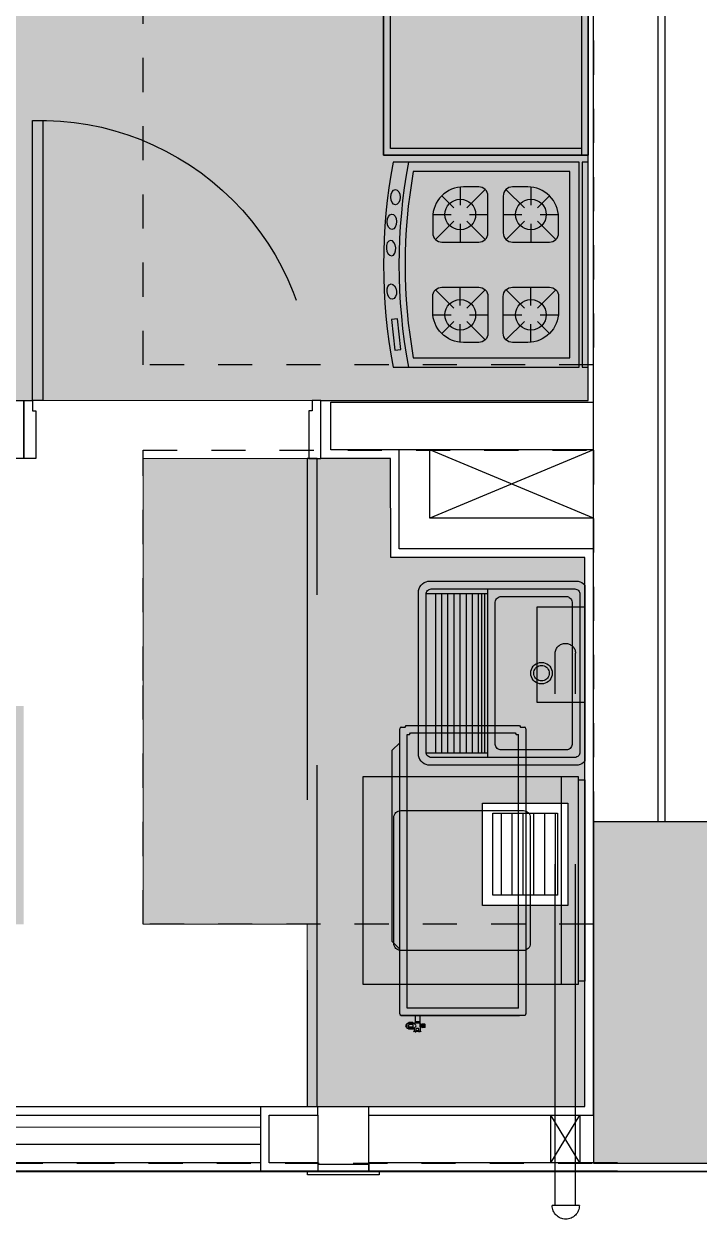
# Model space of a CAD drawing. Header units: metres. Extents: x -154 to 570, y -18 to 184.
# Drawn here: x 23.631 to 25.61, y -3.164 to 0.339 of the extents above; entities that cross this region are included whole.
import ezdxf
from ezdxf.xclip import XClip

# ---------------------------------------------------------------- set-up
doc = ezdxf.new("R2010")
doc.units = ezdxf.units.M
doc.header["$XCLIPFRAME"] = 0
for name, pattern in [('PUC TORRE B$0$DASHEDX2', [1.5, 1, -0.5]), ('PUC$0$DASHEDX2', [1.5, 1, -0.5]), ('PUC$0$HIDDEN', [0.375, 0.25, -0.125])]:
    doc.linetypes.add(name, pattern=pattern)
for name, color, linetype in [('ARQ-AUX', 7, 'Continuous'), ('ARQ-DIM - EMBASAM', 2, 'Continuous'), ('PUC TORRE B$0$1', 232, 'PUC TORRE B$0$DASHEDX2'), ('PUC TORRE B$0$4', 2, 'Continuous'), ('PUC$0$ARQ-ALV ACAB', 4, 'Continuous'), ('PUC$0$ARQ-ALV OSSO', 5, 'Continuous'), ('PUC$0$ARQ-AUX', 7, 'Continuous'), ('PUC$0$ARQ-AUX2', 2, 'Continuous'), ('PUC$0$ARQ-CAX', 1, 'Continuous'), ('PUC$0$ARQ-CAX @ 1', 1, 'Continuous'), ('PUC$0$ARQ-ENCH', 1, 'Continuous'), ('PUC$0$ARQ-HID', 7, 'Continuous'), ('PUC$0$ARQ-MOB', 7, 'Continuous'), ('PUC$0$ARQ-PRJ', 7, 'PUC$0$DASHEDX2'), ('PUC$0$ARQ-SIM', 1, 'Continuous'), ('PUC$0$MAUROAMARELO', 162, 'Continuous'), ('PUC$0$MAUROVERDE', 3, 'Continuous'), ('terreno + circ vert$0$ARQ-EST', 2, 'Continuous')]:
    doc.layers.add(name, color=color, linetype=linetype)
doc.layers.add('PUC$0$ARQ-FORRO', color=9, linetype='Continuous', lineweight=5)

# ---------------------------------------------------------------- blocks, each defined once
blk = doc.blocks.new('PUC$0$00002ITA-AIT-PR-008-BSE-PLA-TIP-R00$0$Cuba 1')
blk.add_line((0.205, 0.305), (0.205, 0.04))
for points in [[(0.165, 0, 0.414214), (0.205, 0.04), (0.205, 0.305, 0.414214), (0.165, 0.345), (-0.165, 0.345, 0.414214), (-0.205, 0.305), (-0.205, 0.04, 0.414214), (-0.165, 0)], [(-0.165, 0.02), (0.165, 0.02, 0.414214), (0.185, 0.04), (0.185, 0.305, 0.414214), (0.165, 0.325), (-0.165, 0.325, 0.414214), (-0.185, 0.305), (-0.185, 0.04, 0.414214)]]:
    blk.add_lwpolyline(points, format="xyb", close=True)
for radius in [0.0337, 0.0237]:
    blk.add_circle((0, 0.1725), radius)
blk = doc.blocks.new('*U1685')
at = {"linetype": 'Continuous'}
blk.add_lwpolyline([(0, 0), (0, 0.6), (-1.2, 0.6), (-1.2, 0)], dxfattribs=at)
at = {"lineweight": -2}
for points in [[(-1.2, 0), (-1.2, 0.6), (0, 0.6), (0, 0)], [(-1.18, 0.02), (-1.18, 0.58), (-0.02, 0.58), (-0.02, 0.02)], [(0, 0.02), (-1.2, 0.02)], [(0, 0), (-1.2, 0)]]:
    blk.add_lwpolyline(points, dxfattribs=at)
at = {"lineweight": -2, "extrusion": (0, 0, -1), "zscale": -1, "rotation": 180}
blk.add_blockref('PUC$0$00002ITA-AIT-PR-008-BSE-PLA-TIP-R00$0$Cuba 1', (0.4, 0.4475), dxfattribs=at)
blk = doc.blocks.new('PUC$0$ARQ-HID-TANQUE')
for p, q in [((-0.2621, -0.0041), (-0.258, 0)), ((-0.258, 0), (0.258, 0)), ((0.258, 0), (0.2621, -0.0041)), ((-0.27, -0.0258), (-0.2695, -0.0199)), ((-0.27, -0.0258), (-0.27, -0.0258)), ((-0.27, -0.4542), (-0.27, -0.0258)), ((-0.2695, -0.0199), (-0.268, -0.0143)), ((-0.268, -0.0143), (-0.2655, -0.009)), ((-0.2655, -0.009), (-0.2621, -0.0041)), ((-0.2475, -0.0328), (-0.2473, -0.0297)), ((-0.2475, -0.0328), (-0.2475, -0.0328)), ((-0.2475, -0.4472), (-0.2475, -0.0328)), ((-0.2473, -0.0297), (-0.2466, -0.0266)), ((-0.2466, -0.0266), (-0.2454, -0.0237)), ((-0.2454, -0.0237), (-0.2439, -0.0211)), ((-0.2439, -0.0211), (-0.242, -0.0189)), ((-0.242, -0.0189), (-0.2398, -0.0171)), ((-0.2398, -0.0171), (-0.2373, -0.0157)), ((-0.2373, -0.0157), (-0.2347, -0.0149)), ((-0.2347, -0.0149), (-0.232, -0.0146)), ((-0.232, -0.0146), (0.232, -0.0146)), ((0.232, -0.0146), (0.2347, -0.0149)), ((0.2347, -0.0149), (0.2373, -0.0157)), ((0.2373, -0.0157), (0.2398, -0.0171)), ((0.2398, -0.0171), (0.242, -0.0189)), ((0.242, -0.0189), (0.2439, -0.0211)), ((0.2439, -0.0211), (0.2454, -0.0237)), ((0.2454, -0.0237), (0.2466, -0.0266)), ((0.2466, -0.0266), (0.2473, -0.0297)), ((0.2473, -0.0297), (0.2475, -0.0328)), ((0.2475, -0.0328), (0.2475, -0.4472)), ((0.2621, -0.0041), (0.2655, -0.009)), ((0.2655, -0.009), (0.268, -0.0143)), ((0.268, -0.0143), (0.2695, -0.0199)), ((0.2695, -0.0199), (0.27, -0.0258)), ((0.27, -0.0258), (0.27, -0.4542)), ((-0.234, -0.2854), (0.234, -0.2854)), ((-0.2695, -0.4601), (-0.27, -0.4542)), ((-0.2473, -0.4504), (-0.2475, -0.4472)), ((-0.2466, -0.4534), (-0.2473, -0.4504)), ((-0.2454, -0.4563), (-0.2466, -0.4534)), ((0.2466, -0.4534), (0.2454, -0.4563)), ((0.2473, -0.4504), (0.2466, -0.4534)), ((0.2475, -0.4472), (0.2473, -0.4504)), ((0.27, -0.4542), (0.2695, -0.4601)), ((-0.268, -0.4657), (-0.2695, -0.4601)), ((-0.2655, -0.4711), (-0.268, -0.4657)), ((-0.2621, -0.4759), (-0.2655, -0.4711)), ((-0.258, -0.48), (-0.2621, -0.4759)), ((-0.2532, -0.4834), (-0.258, -0.48)), ((-0.2479, -0.4859), (-0.2532, -0.4834)), ((-0.2422, -0.4874), (-0.2479, -0.4859)), ((-0.2439, -0.4589), (-0.2454, -0.4563)), ((-0.242, -0.4611), (-0.2439, -0.4589)), ((-0.2364, -0.4879), (-0.2422, -0.4874)), ((-0.2398, -0.463), (-0.242, -0.4611)), ((-0.2373, -0.4643), (-0.2398, -0.463)), ((-0.2347, -0.4651), (-0.2373, -0.4643)), ((0.2364, -0.4879), (-0.2364, -0.4879)), ((-0.232, -0.4654), (-0.2347, -0.4651)), ((0.232, -0.4654), (-0.232, -0.4654)), ((0.2347, -0.4651), (0.232, -0.4654)), ((0.2373, -0.4643), (0.2347, -0.4651)), ((0.2422, -0.4874), (0.2364, -0.4879)), ((0.2398, -0.463), (0.2373, -0.4643)), ((0.242, -0.4611), (0.2398, -0.463)), ((0.2439, -0.4589), (0.242, -0.4611)), ((0.2479, -0.4859), (0.2422, -0.4874)), ((0.2454, -0.4563), (0.2439, -0.4589)), ((0.2532, -0.4834), (0.2479, -0.4859)), ((0.258, -0.48), (0.2532, -0.4834)), ((0.2621, -0.4759), (0.258, -0.48)), ((0.2655, -0.4711), (0.2621, -0.4759)), ((0.268, -0.4657), (0.2655, -0.4711)), ((0.2695, -0.4601), (0.268, -0.4657))]:
    blk.add_line(p, q)
at = {"color": 7}
for p, q in [((-0.225, -0.0544), (-0.2247, -0.0514)), ((-0.225, -0.0544), (-0.225, -0.0544)), ((-0.225, -0.2456), (-0.225, -0.0544)), ((-0.2247, -0.0514), (-0.2238, -0.0485)), ((-0.2238, -0.0485), (-0.2223, -0.0458)), ((-0.2223, -0.0458), (-0.2203, -0.0433)), ((-0.2203, -0.0433), (-0.2179, -0.0412)), ((-0.2179, -0.0412), (-0.215, -0.0394)), ((-0.215, -0.0394), (-0.2118, -0.0382)), ((-0.2118, -0.0382), (-0.2085, -0.0374)), ((-0.2085, -0.0374), (-0.205, -0.0371)), ((-0.205, -0.0371), (0.205, -0.0371)), ((0.205, -0.0371), (0.2085, -0.0374)), ((0.2085, -0.0374), (0.2118, -0.0382)), ((0.2118, -0.0382), (0.215, -0.0394)), ((0.215, -0.0394), (0.2179, -0.0412)), ((0.2179, -0.0412), (0.2203, -0.0433)), ((0.2203, -0.0433), (0.2223, -0.0458)), ((0.2223, -0.0458), (0.2238, -0.0485)), ((0.2238, -0.0485), (0.2247, -0.0514)), ((0.2247, -0.0514), (0.225, -0.0544)), ((0.225, -0.0544), (0.225, -0.2456)), ((-0.0241, -0.1069), (-0.0202, -0.103)), ((-0.0202, -0.103), (-0.0158, -0.0999)), ((-0.0158, -0.0999), (-0.0108, -0.0975)), ((-0.0108, -0.0975), (-0.0055, -0.0961)), ((-0.0077, -0.106), (-0.0039, -0.105)), ((-0.0055, -0.0961), (0, -0.0956)), ((-0.0039, -0.105), (0, -0.1046)), ((0, -0.0956), (0.0055, -0.0961)), ((0, -0.1046), (0.0039, -0.105)), ((0.0039, -0.105), (0.0077, -0.106)), ((0.0055, -0.0961), (0.0108, -0.0975)), ((0.0108, -0.0975), (0.0158, -0.0999)), ((0.0158, -0.0999), (0.0202, -0.103)), ((0.0202, -0.103), (0.0241, -0.1069)), ((-0.0315, -0.1271), (-0.031, -0.1217)), ((-0.031, -0.1326), (-0.0315, -0.1271)), ((-0.031, -0.1217), (-0.0296, -0.1164)), ((-0.0296, -0.1379), (-0.031, -0.1326)), ((-0.0296, -0.1164), (-0.0273, -0.1114)), ((-0.0273, -0.1429), (-0.0296, -0.1379)), ((-0.0273, -0.1114), (-0.0241, -0.1069)), ((-0.0225, -0.1271), (-0.0222, -0.1232)), ((-0.0222, -0.131), (-0.0225, -0.1271)), ((-0.0222, -0.1232), (-0.0211, -0.1194)), ((-0.0211, -0.1348), (-0.0222, -0.131)), ((-0.0211, -0.1194), (-0.0195, -0.1159)), ((-0.0195, -0.1384), (-0.0211, -0.1348)), ((-0.0195, -0.1159), (-0.0172, -0.1127)), ((-0.0172, -0.1416), (-0.0195, -0.1384)), ((-0.0172, -0.1127), (-0.0145, -0.1099)), ((-0.0145, -0.1099), (-0.0113, -0.1076)), ((-0.0113, -0.1076), (-0.0077, -0.106)), ((0.0077, -0.106), (0.0113, -0.1076)), ((0.0113, -0.1076), (0.0145, -0.1099)), ((0.0145, -0.1099), (0.0172, -0.1127)), ((0.0172, -0.1127), (0.0195, -0.1159)), ((0.0195, -0.1384), (0.0172, -0.1416)), ((0.0195, -0.1159), (0.0211, -0.1194)), ((0.0211, -0.1348), (0.0195, -0.1384)), ((0.0211, -0.1194), (0.0222, -0.1232)), ((0.0222, -0.131), (0.0211, -0.1348)), ((0.0222, -0.1232), (0.0225, -0.1271)), ((0.0225, -0.1271), (0.0222, -0.131)), ((0.0241, -0.1069), (0.0273, -0.1114)), ((0.0273, -0.1114), (0.0296, -0.1164)), ((0.0296, -0.1379), (0.0273, -0.1429)), ((0.0296, -0.1164), (0.031, -0.1217)), ((0.031, -0.1326), (0.0296, -0.1379)), ((0.031, -0.1217), (0.0315, -0.1271)), ((0.0315, -0.1271), (0.031, -0.1326)), ((-0.0241, -0.1474), (-0.0273, -0.1429)), ((-0.0202, -0.1513), (-0.0241, -0.1474)), ((-0.0158, -0.1544), (-0.0202, -0.1513)), ((-0.0145, -0.1444), (-0.0172, -0.1416)), ((-0.0108, -0.1567), (-0.0158, -0.1544)), ((-0.0113, -0.1466), (-0.0145, -0.1444)), ((-0.0077, -0.1483), (-0.0113, -0.1466)), ((-0.0055, -0.1582), (-0.0108, -0.1567)), ((-0.0039, -0.1493), (-0.0077, -0.1483)), ((0, -0.1586), (-0.0055, -0.1582)), ((0, -0.1496), (-0.0039, -0.1493)), ((0.0039, -0.1493), (0, -0.1496)), ((0.0055, -0.1582), (0, -0.1586)), ((0.0077, -0.1483), (0.0039, -0.1493)), ((0.0108, -0.1567), (0.0055, -0.1582)), ((0.0113, -0.1466), (0.0077, -0.1483)), ((0.0158, -0.1544), (0.0108, -0.1567)), ((0.0145, -0.1444), (0.0113, -0.1466)), ((0.0172, -0.1416), (0.0145, -0.1444)), ((0.0202, -0.1513), (0.0158, -0.1544)), ((0.0241, -0.1474), (0.0202, -0.1513)), ((0.0273, -0.1429), (0.0241, -0.1474)), ((-0.2247, -0.2486), (-0.225, -0.2456)), ((-0.2238, -0.2515), (-0.2247, -0.2486)), ((-0.2223, -0.2542), (-0.2238, -0.2515)), ((-0.2203, -0.2567), (-0.2223, -0.2542)), ((-0.2179, -0.2588), (-0.2203, -0.2567)), ((-0.215, -0.2606), (-0.2179, -0.2588)), ((-0.2118, -0.2618), (-0.215, -0.2606)), ((-0.2085, -0.2626), (-0.2118, -0.2618)), ((-0.205, -0.2629), (-0.2085, -0.2626)), ((0.205, -0.2629), (-0.205, -0.2629)), ((0.2085, -0.2626), (0.205, -0.2629)), ((0.2118, -0.2618), (0.2085, -0.2626)), ((0.215, -0.2606), (0.2118, -0.2618)), ((0.2179, -0.2588), (0.215, -0.2606)), ((0.2203, -0.2567), (0.2179, -0.2588)), ((0.2223, -0.2542), (0.2203, -0.2567)), ((0.2238, -0.2515), (0.2223, -0.2542)), ((0.2247, -0.2486), (0.2238, -0.2515)), ((0.225, -0.2456), (0.2247, -0.2486)), ((-0.2475, -0.2854), (0.2475, -0.2854)), ((-0.234, -0.4654), (-0.234, -0.2854)), ((-0.234, -0.2944), (0.234, -0.2944)), ((-0.234, -0.2944), (0.234, -0.2944)), ((-0.234, -0.3034), (0.234, -0.3034)), ((-0.234, -0.3124), (0.234, -0.3124)), ((0.234, -0.2854), (0.234, -0.4654)), ((-0.234, -0.3304), (0.234, -0.3304)), ((-0.234, -0.3484), (0.234, -0.3484)), ((-0.234, -0.3664), (0.234, -0.3664)), ((-0.234, -0.3844), (0.234, -0.3844)), ((-0.234, -0.4024), (0.234, -0.4024)), ((-0.234, -0.4204), (0.234, -0.4204)), ((-0.234, -0.4384), (0.234, -0.4384))]:
    blk.add_line(p, q, dxfattribs=at)
blk = doc.blocks.new('*U1689')
for points in [[(-0.025, -0.1), (0, -0.1), (0, -0.07), (0.01, -0.07), (0.01, 0.07), (-0.025, 0.07), (-0.025, -0.1)], [(0.845, -0.1), (0.82, -0.1), (0.82, -0.07), (0.81, -0.07), (0.81, 0.07), (0.845, 0.07), (0.845, -0.1)], [(0, -0.1), (0, -0.9204), (0.03, -0.9204), (0.03, -0.1)]]:
    blk.add_lwpolyline(points, close=True)
at = {"layer": 'PUC$0$ARQ-PRJ'}
blk.add_arc((0.0237, -0.1242), 0.7967, 268.2987, 1.7401, dxfattribs=at)
blk = doc.blocks.new('PUC$0$A$Cd84e1c1c')
at = {"layer": 'PUC$0$ARQ-PRJ'}
for p, q in [((0.0594, -0.2908, 0), (0.0594, 1.3279, 0)), ((0.1194, -0.2908, 0), (0.1194, 1.3279, 0)), ((0.0484, -0.2908, 0), (0.1284, -0.2908, 0))]:
    blk.add_line(p, q, dxfattribs=at)
at = {"layer": 'PUC$0$ARQ-PRJ', "elevation": 0}
blk.add_lwpolyline([(0.1722, 1.4636), (0.0322, 1.4636), (0.0322, 1.1836), (0.1722, 1.1836), (0.1722, 1.4636)], dxfattribs=at)
at = {"layer": 'PUC$0$ARQ-PRJ'}
for centre, radius, start, end in [((0.0894, 1.3267, 0), 0.03, 2.4241, 177.5761), ((0.0884, -0.2908, 0), 0.04, 180, 0)]:
    blk.add_arc(centre, radius, start, end, dxfattribs=at)
blk = doc.blocks.new('PUC$0$pl cx vent')
at = {"layer": 'PUC$0$ARQ-CAX'}
h = blk.add_hatch(dxfattribs=at)
h.set_pattern_fill('LINE', color=255, scale=0.01, angle=90)
h.set_pattern_definition([(90, (10.529542, -8.815224), (-0.03175, 2e-18), [])])
h.paths.add_polyline_path([(-0.22, -0.27), (-0.22, -0.03), (-0.03, -0.03), (-0.03, -0.27)])
for points in [[(-0.25, -0.3), (-0.25, 0), (0, 0), (0, -0.3)], [(-0.22, -0.27), (-0.22, -0.03), (-0.03, -0.03), (-0.03, -0.27)]]:
    blk.add_lwpolyline(points, close=True, dxfattribs=at)
blk = doc.blocks.new('PUC$0$pl apto tipo 2 puc')
at = {"layer": 'PUC$0$ARQ-ALV ACAB'}
for points in [[(-25.3794, 3.0254), (-24.3338, 3.0254), (-24.3338, 2.8354), (-24.5009, 2.8354)], [(-24.6509, 2.8354), (-25.2838, 2.8354), (-25.2838, 1.2261), (-24.7145, 1.2261), (-24.7144, 0.9361)], [(-24.7144, 0.9361), (-24.5094, 0.9361), (-24.5094, 0.7661), (-25.2938, 0.7661)], [(-23.5644, 0.7661), (-23.6394, 0.7661), (-23.6394, 0.9361), (-23.5844, 0.9361)], [(-25.2938, 0.7661), (-25.2938, -1.905), (-23.5994, -1.905), (-23.5994, -2.055), (-23.6694, -2.055)]]:
    blk.add_lwpolyline(points, dxfattribs=at)
at = {"layer": 'PUC$0$ARQ-ALV ACAB', "elevation": 0}
for points in [[(-24.6509, 3.0004), (-24.6509, 3.0254)], [(-24.5009, 3.0004), (-24.5009, 3.0254)], [(-24.3338, 3.0254), (-20.1864, 3.0254)], [(-24.6509, 2.8604), (-24.6509, 2.8354)], [(-24.5009, 2.8604), (-24.5009, 2.8354)], [(-24.6509, 2.8354), (-24.6509, 2.8354)], [(-20.3338, 2.8354), (-24.3338, 2.8354)]]:
    blk.add_lwpolyline(points, dxfattribs=at)
at = {"layer": 'PUC$0$ARQ-ALV OSSO'}
for points in [[(-25.3794, 3.0004), (-24.6509, 3.0004)], [(-24.5009, 3.0004), (-24.3588, 3.0004), (-24.3588, 2.8604), (-24.5009, 2.8604)], [(-24.6509, 2.8604), (-25.3088, 2.8604), (-25.3088, -1.91), (-23.6044, -1.91), (-23.6044, -2.05), (-25.3088, -2.05)], [(-25.4988, 2.0012), (-25.4983, -1.4888)], [(-25.3088, 1.2011), (-24.7395, 1.2011), (-24.7394, 0.9111)], [(-25.3088, 1.1111), (-24.8294, 1.1111), (-24.8294, 0.9111)], [(-25.3088, 0.9111), (-24.5394, 0.9111), (-24.5394, 0.7711), (-25.3088, 0.7711)]]:
    blk.add_lwpolyline(points, dxfattribs=at)
at = {"layer": 'PUC$0$ARQ-ALV OSSO', "elevation": 0}
for points in [[(-24.6509, 3.0004), (-24.6509, 2.8604)], [(-24.5009, 2.8604), (-24.5009, 3.0004)]]:
    blk.add_lwpolyline(points, dxfattribs=at)
at = {"layer": 'PUC$0$ARQ-AUX', "elevation": 0}
for points in [[(-24.3338, 3.0004), (-20.3338, 3.0004)], [(-20.3338, 2.8604), (-24.3338, 2.8604)]]:
    blk.add_lwpolyline(points, dxfattribs=at)
at = {"layer": 'PUC$0$ARQ-AUX'}
blk.add_lwpolyline([(-24.5009, 2.8354), (-24.6509, 2.8354)], dxfattribs=at)
at = {"layer": 'PUC$0$ARQ-AUX2', "elevation": 0}
for points in [[(-20.3338, 2.9455), (-24.3338, 2.9454)], [(-20.3338, 2.8955), (-24.3338, 2.8954)]]:
    blk.add_lwpolyline(points, dxfattribs=at)
at = {"layer": 'PUC$0$ARQ-CAX', "elevation": 0}
for points in [[(-24.4709, 3.0254), (-24.6809, 3.0254), (-24.6809, 3.0354), (-24.4709, 3.0354)], [(-24.5009, 3.0254), (-24.6509, 3.0254), (-24.6509, 3.0054), (-24.5009, 3.0054)]]:
    blk.add_lwpolyline(points, close=True, dxfattribs=at)
at = {"layer": 'PUC$0$ARQ-PRJ'}
blk.add_lwpolyline([(-24.4694, 2.8354), (-24.4994, 2.8354), (-24.4994, 0.9361), (-24.4694, 0.9361)], close=True, dxfattribs=at)
at = {"layer": 'PUC$0$ARQ-SIM'}
for points in [[(-25.3088, 1.1111), (-24.8294, 0.9111)], [(-25.3088, 0.9111), (-24.8294, 1.1111)]]:
    blk.add_lwpolyline(points, dxfattribs=at)
at = {"layer": 'PUC$0$ARQ-CAX'}
blk.add_blockref('PUC$0$pl cx vent', (-24.9838, 2.2461), dxfattribs=at)
at = {"layer": 'PUC$0$ARQ-CAX @ 1', "xscale": -1}
blk.add_blockref('*U1689', (-23.6644, 0.8661), dxfattribs=at)
at = {"layer": 'PUC$0$ARQ-FORRO', "xscale": -1, "rotation": 180}
blk.add_blockref('PUC$0$A$Cd84e1c1c', (-25.316, 2.8346, 0), dxfattribs=at)
at = {"layer": 'PUC$0$ARQ-HID', "rotation": 90.00006226801106}
blk.add_blockref('PUC$0$ARQ-HID-TANQUE', (-25.2838, 1.5654), dxfattribs=at)
at = {"layer": 'PUC$0$ARQ-HID', "extrusion": (0, 0, -1), "xscale": -1.000000000000006, "zscale": -1.000000000000006, "rotation": 90}
blk.add_blockref('*U1685', (25.2938, -1.1525), dxfattribs=at)
blk = doc.blocks.new('PUC$0$planta tipo 5 puc')
at = {"layer": 'PUC$0$ARQ-ALV ACAB', "elevation": 0}
blk.add_lwpolyline([(-36.2338, 3.0243), (-34.8417, 3.0243), (-34.8167, 3.0243), (-34.8167, 2.8343)], dxfattribs=at)
at = {"layer": 'PUC$0$ARQ-ALV OSSO', "elevation": 0}
blk.add_lwpolyline([(-36.0317, 2), (-36.0317, -1.49)], dxfattribs=at)
blk = doc.blocks.new('PUC$0$ARQ-MOB-COZ FOG')
at = {"layer": 'PUC$0$ARQ-MOB'}
for p, q in [((-0.122, -0.1412), (-0.122, -0.0872)), ((-0.1029, -0.1491), (-0.0489, -0.0951)), ((0.1529, -0.1491), (0.0989, -0.0951)), ((0.172, -0.1412), (0.172, -0.0872)), ((-0.1411, -0.149), (-0.1766, -0.1135)), ((0.1911, -0.149), (0.2266, -0.1135)), ((-0.203, -0.1682), (-0.149, -0.1682)), ((-0.095, -0.1682), (-0.041, -0.1682)), ((0.145, -0.1682), (0.091, -0.1682)), ((0.253, -0.1682), (0.199, -0.1682)), ((-0.1951, -0.2413), (-0.1411, -0.1873)), ((-0.122, -0.2492), (-0.122, -0.1952)), ((-0.0489, -0.2412), (-0.1029, -0.1872)), ((0.0989, -0.2412), (0.1529, -0.1872)), ((0.172, -0.2492), (0.172, -0.1952)), ((0.2451, -0.2413), (0.1911, -0.1873)), ((-0.1411, -0.356), (-0.1951, -0.3021)), ((-0.122, -0.3482), (-0.122, -0.2942)), ((-0.1029, -0.3561), (-0.0489, -0.3021)), ((0.1529, -0.3561), (0.0989, -0.3021)), ((0.172, -0.3482), (0.172, -0.2942)), ((0.1911, -0.356), (0.2451, -0.3021)), ((-0.203, -0.3752), (-0.149, -0.3752)), ((-0.095, -0.3752), (-0.041, -0.3752)), ((0.145, -0.3752), (0.091, -0.3752)), ((0.253, -0.3752), (0.199, -0.3752)), ((-0.1766, -0.4298), (-0.1411, -0.3943)), ((-0.122, -0.4562), (-0.122, -0.4022)), ((-0.0489, -0.4482), (-0.1029, -0.3942)), ((0.0989, -0.4482), (0.1529, -0.3942)), ((0.172, -0.4562), (0.172, -0.4022)), ((0.2267, -0.4298), (0.1911, -0.3943))]:
    blk.add_line(p, q, dxfattribs=at)
for points in [[(0.325, -0.018), (0.325, 0), (-0.275, 0), (-0.275, -0.018)], [(0.2754, -0.5671), (0.2735, -0.5492), (0.184, -0.5589), (0.1859, -0.5768)]]:
    blk.add_lwpolyline(points, close=True, dxfattribs=at)
for points in [[(-0.275, -0.027), (-0.275, -0.5724, 0.092036), (0.325, -0.5724), (0.325, -0.027)], [(-0.248, -0.054), (-0.248, -0.5131, 0.087474), (0.298, -0.5131), (0.298, -0.054)], [(-0.041, -0.2222), (-0.041, -0.1142, 0.414214), (-0.068, -0.0872), (-0.113, -0.0872, 0.414214), (-0.203, -0.1772), (-0.203, -0.2222, 0.414214), (-0.176, -0.2492), (-0.068, -0.2492, 0.414214)], [(0.091, -0.2222), (0.091, -0.1142, -0.414214), (0.118, -0.0872), (0.163, -0.0872, -0.414214), (0.253, -0.1772), (0.253, -0.2222, -0.414214), (0.226, -0.2492), (0.118, -0.2492, -0.414214)], [(-0.041, -0.4292), (-0.041, -0.3212, 0.414214), (-0.068, -0.2942), (-0.176, -0.2942, 0.414214), (-0.203, -0.3212), (-0.203, -0.3662, 0.414214), (-0.113, -0.4562), (-0.068, -0.4562, 0.414214)], [(0.091, -0.4292), (0.091, -0.3212, -0.414214), (0.118, -0.2942), (0.226, -0.2942, -0.414214), (0.253, -0.3212), (0.253, -0.3662, -0.414214), (0.163, -0.4562), (0.118, -0.4562, -0.414214)]]:
    blk.add_lwpolyline(points, format="xyb", close=True, dxfattribs=at)
for centre in [(-0.122, -0.1682), (0.172, -0.1682), (-0.122, -0.3752), (0.172, -0.3752)]:
    blk.add_circle(centre, 0.045, dxfattribs=at)
blk.add_arc((0.025, 1.0824), 1.6374, 259.4425, 280.5575, dxfattribs=at)
for centre, major_axis in [((-0.1728, -0.5654), (0.0225, 0)), ((-0.1009, -0.576), (0.0225, 0.0004)), ((-0.0234, -0.5783), (0.0224, 0.0016)), ((0.1038, -0.5761), (0.0224, 0.002))]:
    blk.add_ellipse(centre, major_axis=major_axis, ratio=0.612901, start_param=3.141593, end_param=9.424778, dxfattribs=at)
blk = doc.blocks.new('PUC$0$MAQ-LAVAR-ROUPA')
blk.add_lwpolyline([(0, 0.65), (0.61, 0.65), (0.61, 0.02), (0, 0.02)], close=True)
blk.add_lwpolyline([(0.1, 0.18), (0.1, 0.54, -0.414214), (0.12, 0.56), (0.49, 0.56, -0.414214), (0.51, 0.54), (0.51, 0.18, -0.414214), (0.49, 0.16), (0.12, 0.16, -0.414214)], format="xyb", close=True)
for points in [[(0.61, 0.07), (0, 0.07)], [(0.6, 0.02), (0.6, 0), (0.01, 0), (0.01, 0.02)], [(0.01, 0), (0.6, 0)]]:
    blk.add_lwpolyline(points)
blk = doc.blocks.new('PUC$0$layout puc 4')
at = {"layer": 'PUC$0$ARQ-MOB'}
for name, p, rotation in [('PUC$0$ARQ-MOB-COZ FOG', (19.73, 2.5132), 270), ('PUC$0$MAQ-LAVAR-ROUPA', (19.72, 0.3781), 90)]:
    blk.add_blockref(name, p, dxfattribs=dict(at, rotation=rotation))
blk = doc.blocks.new('PUC$0$pl forro 4')
at = {"layer": 'PUC$0$ARQ-FORRO'}
h = blk.add_hatch(color=256, dxfattribs=at)
h.dxf.hatch_style = 1
h.paths.add_polyline_path([(2.5503, 0), (4.99, 0), (4.99, 1.39), (8.4506, 1.39), (8.4506, 3.0104), (8.6006, 3.0104), (8.6006, 2.0893), (10.33, 2.0893), (10.33, 4.7605), (7.3456, 4.7605), (7.3456, 5.1593), (5.35, 5.1593), (5.35, 3.7499), (2.5503, 3.7499)])
h = blk.add_hatch(color=256, dxfattribs=at)
h.dxf.hatch_style = 1
h.paths.add_polyline_path([(9.7505, 1.9193), (9.0251, 1.9193), (9.0251, 0.5542), (9.5056, 0.5542), (9.5055, 0.02), (10.32, 0.02), (10.32, 1.6293), (9.7507, 1.6293)])
h.paths.add_polyline_path([(6.4151, 0.5542), (8.6751, 0.5542), (8.6751, 1.1934), (6.4151, 1.1934)])
h.paths.add_polyline_path([(5.37, 1.22), (6.0651, 1.22), (6.0651, 0.5542), (5.37, 0.5542)])
h.paths.add_polyline_path([(10.02, 0.9093), (10.27, 0.9093), (10.27, 0.6093), (10.02, 0.6093)], flags=16)
at = {"layer": 'PUC$0$ARQ-FORRO', "elevation": 0}
for points in [[(2.5503, 0), (4.99, 0), (4.99, 1.39), (8.4506, 1.39), (8.4506, 3.0104), (8.6006, 3.0104), (8.6006, 2.0893), (10.33, 2.0893), (10.33, 4.7605), (7.3456, 4.7605), (7.3456, 5.1593), (5.35, 5.1593), (5.35, 3.7499), (2.5503, 3.7499)], [(9.7505, 1.9193), (9.0251, 1.9193), (9.0251, 0.5542), (9.5056, 0.5542), (9.5055, 0.02), (10.32, 0.02), (10.32, 1.6293), (9.7507, 1.6293)]]:
    blk.add_lwpolyline(points, close=True, dxfattribs=at)
at = {"layer": 'PUC$0$ARQ-PRJ', "elevation": 0}
blk.add_lwpolyline([(10.02, 0.9093), (10.27, 0.9093), (10.27, 0.6093), (10.02, 0.6093)], close=True, dxfattribs=at)
blk = doc.blocks.new('PUC$0$CDS1')
at = {"layer": 'PUC$0$MAUROAMARELO'}
for p, q in [((8267.2906, 3267.3756, 0), (8267.2906, 3268.3256, 0)), ((8267.2956, 3268.3306, 0), (8267.3083, 3268.3306, 0)), ((8267.3083, 3268.3306, 0), (8267.3119, 3268.3368, 0)), ((8267.3119, 3268.3368, 0), (8267.6893, 3268.3368, 0)), ((8267.3224, 3268.3061, 0), (8267.326, 3268.3123, 0)), ((8267.326, 3268.3123, 0), (8267.6752, 3268.3123, 0)), ((8267.6752, 3268.3123, 0), (8267.6788, 3268.3061, 0)), ((8267.6893, 3268.3368, 0), (8267.6929, 3268.3306, 0)), ((8267.6929, 3268.3306, 0), (8267.7056, 3268.3306, 0)), ((8267.7106, 3268.3256, 0), (8267.7106, 3267.3756, 0)), ((8267.2906, 3268.2786, 0), (8267.2656, 3268.2536, 0)), ((8267.3151, 3267.3951, 0), (8267.3151, 3268.3061, 0)), ((8267.3151, 3268.3061, 0), (8267.3224, 3268.3061, 0)), ((8267.6788, 3268.3061, 0), (8267.6861, 3268.3061, 0)), ((8267.6861, 3267.3951, 0), (8267.6861, 3268.3061, 0)), ((8267.2656, 3267.6163, 0), (8267.2656, 3268.2536, 0)), ((8267.2906, 3267.5913, 0), (8267.2656, 3267.6163, 0)), ((8267.7056, 3267.3706, 0), (8267.2956, 3267.3706, 0)), ((8267.2956, 3267.3706, 0), (8267.6893, 3267.3706, 0)), ((8267.6861, 3267.3951, 0), (8267.3151, 3267.3951, 0)), ((8267.3416, 3267.3706, 0), (8267.3416, 3267.3487, 0)), ((8267.3568, 3267.3706, 0), (8267.3568, 3267.3487, 0)), ((8267.3149, 3267.3269, 0), (8267.3149, 3267.3443, 0)), ((8267.3338, 3267.3467, 0), (8267.3208, 3267.3467, 0)), ((8267.3338, 3267.342, 0), (8267.3208, 3267.342, 0)), ((8267.3208, 3267.342, 0), (8267.3208, 3267.3402, 0)), ((8267.3338, 3267.342, 0), (8267.3208, 3267.342, 0)), ((8267.3208, 3267.342, 0), (8267.3208, 3267.3402, 0)), ((8267.3338, 3267.3402, 0), (8267.3208, 3267.3402, 0)), ((8267.3338, 3267.3402, 0), (8267.3208, 3267.3402, 0)), ((8267.3208, 3267.3292, 0), (8267.3208, 3267.331, 0)), ((8267.3338, 3267.331, 0), (8267.3208, 3267.331, 0)), ((8267.3338, 3267.3292, 0), (8267.3208, 3267.3292, 0)), ((8267.3338, 3267.3244, 0), (8267.3208, 3267.3244, 0)), ((8267.3351, 3267.3457, 0), (8267.3338, 3267.3467, 0)), ((8267.3338, 3267.342, 0), (8267.3338, 3267.3402, 0)), ((8267.3338, 3267.342, 0), (8267.3338, 3267.3402, 0)), ((8267.3338, 3267.3292, 0), (8267.3338, 3267.331, 0)), ((8267.3351, 3267.3254, 0), (8267.3338, 3267.3244, 0)), ((8267.3351, 3267.3254, 0), (8267.3351, 3267.3457, 0)), ((8267.3389, 3267.3432, 0), (8267.3351, 3267.3432, 0)), ((8267.3389, 3267.328, 0), (8267.3351, 3267.328, 0)), ((8267.336, 3267.3154, 0), (8267.3372, 3267.3167, 0)), ((8267.3606, 3267.3167, 0), (8267.3372, 3267.3167, 0)), ((8267.3389, 3267.3435, 0), (8267.3389, 3267.3437, 0)), ((8267.3389, 3267.3432, 0), (8267.3389, 3267.3436, 0)), ((8267.3389, 3267.328, 0), (8267.3389, 3267.3167, 0)), ((8267.3579, 3267.3448, 0), (8267.34, 3267.3448, 0)), ((8267.3569, 3267.3487, 0), (8267.3415, 3267.3487, 0)), ((8267.3415, 3267.3487, 0), (8267.3415, 3267.3448, 0)), ((8267.3448, 3267.3199, 0), (8267.3448, 3267.3264, 0)), ((8267.3458, 3267.3275, 0), (8267.352, 3267.3275, 0)), ((8267.352, 3267.3188, 0), (8267.3458, 3267.3188, 0)), ((8267.3531, 3267.3264, 0), (8267.3531, 3267.3199, 0)), ((8267.3569, 3267.3487, 0), (8267.3569, 3267.3448, 0)), ((8267.3589, 3267.3402, 0), (8267.3589, 3267.3437, 0)), ((8267.362, 3267.3402, 0), (8267.3589, 3267.3402, 0)), ((8267.362, 3267.3315, 0), (8267.3589, 3267.3315, 0)), ((8267.3589, 3267.3315, 0), (8267.3589, 3267.3167, 0)), ((8267.3618, 3267.3154, 0), (8267.3606, 3267.3167, 0)), ((8267.362, 3267.3315, 0), (8267.362, 3267.3402, 0)), ((8267.3636, 3267.3397, 0), (8267.362, 3267.3397, 0)), ((8267.3636, 3267.3321, 0), (8267.362, 3267.3321, 0)), ((8267.3636, 3267.3313, 0), (8267.3636, 3267.3404, 0)), ((8267.3735, 3267.3415, 0), (8267.3646, 3267.3415, 0)), ((8267.3735, 3267.3303, 0), (8267.3646, 3267.3303, 0)), ((8267.3667, 3267.3303, 0), (8267.3667, 3267.3415, 0)), ((8267.3733, 3267.3408, 0), (8267.3667, 3267.3408, 0)), ((8267.3733, 3267.3401, 0), (8267.3667, 3267.3401, 0)), ((8267.3733, 3267.3393, 0), (8267.3667, 3267.3393, 0)), ((8267.3733, 3267.3386, 0), (8267.3667, 3267.3386, 0)), ((8267.3733, 3267.3379, 0), (8267.3667, 3267.3379, 0)), ((8267.3733, 3267.3372, 0), (8267.3667, 3267.3372, 0)), ((8267.3733, 3267.3372, 0), (8267.3667, 3267.3372, 0)), ((8267.3733, 3267.3365, 0), (8267.3667, 3267.3365, 0)), ((8267.3733, 3267.3359, 0), (8267.3667, 3267.3359, 0)), ((8267.3733, 3267.3353, 0), (8267.3667, 3267.3353, 0)), ((8267.3733, 3267.3345, 0), (8267.3667, 3267.3345, 0)), ((8267.3733, 3267.3345, 0), (8267.3667, 3267.3345, 0)), ((8267.3733, 3267.3338, 0), (8267.3667, 3267.3338, 0)), ((8267.3733, 3267.3331, 0), (8267.3667, 3267.3331, 0)), ((8267.3733, 3267.3324, 0), (8267.3667, 3267.3324, 0)), ((8267.3733, 3267.3317, 0), (8267.3667, 3267.3317, 0)), ((8267.3733, 3267.331, 0), (8267.3667, 3267.331, 0)), ((8267.3733, 3267.3303, 0), (8267.3733, 3267.3415, 0)), ((8267.3746, 3267.3313, 0), (8267.3746, 3267.3404, 0)), ((8267.3413, 3267.3157, 0), (8267.3438, 3267.3157, 0)), ((8267.3566, 3267.3157, 0), (8267.3541, 3267.3157, 0))]:
    blk.add_line(p, q, dxfattribs=at)
for centre, radius, start, end in [((8267.2956, 3268.3256, 0), 0.005, 90, 180), ((8267.7056, 3268.3256, 0), 0.005, 0, 90), ((8267.2956, 3267.3756, 0), 0.005, 180, 270), ((8267.3149, 3267.3356, 0), 0.00517, 90, 270), ((8267.3149, 3267.3531, 0), 0.00883, 270, 303.2043), ((8267.3149, 3267.318, 0), 0.00883, 56.7957, 90), ((8267.3222, 3267.3444, 0), 0.00279, 121.1036, 238.8964), ((8267.328, 3267.3356, 0), 0.00859, 147.4828, 212.5172), ((8267.3222, 3267.3268, 0), 0.00279, 121.1036, 238.8964), ((8267.3324, 3267.3444, 0), 0.00279, 301.1036, 58.8964), ((8267.3265, 3267.3356, 0), 0.00859, 327.4828, 32.5172), ((8267.3324, 3267.3268, 0), 0.00279, 301.1036, 58.8964), ((8267.3388, 3267.3131, 0), 0.00358, 46.1862, 140.5423), ((8267.34, 3267.3437, 0), 0.00108, 90, 180), ((8267.3669, 3267.3642, 0), 0.035, 216.8549, 229.9897), ((8267.3669, 3267.307, 0), 0.035, 130.0103, 143.1451), ((8267.3489, 3267.3021, 0), 0.0145, 69.2202, 110.7798), ((8267.3411, 3267.3356, 0), 0.00379, 331.5684, 28.4316), ((8267.3458, 3267.3264, 0), 0.00108, 90, 180), ((8267.3458, 3267.3199, 0), 0.00108, 180, 270), ((8267.352, 3267.3264, 0), 0.00108, 0, 90), ((8267.352, 3267.3199, 0), 0.00108, 270, 0), ((8267.3591, 3267.3131, 0), 0.00358, 39.4577, 133.8138), ((8267.3629, 3267.3359, 0), 0.00591, 132.4469, 227.5531), ((8267.3579, 3267.3437, 0), 0.00108, 0, 90), ((8267.3646, 3267.3404, 0), 0.00108, 90, 180), ((8267.3646, 3267.3313, 0), 0.00108, 180, 270), ((8267.3735, 3267.3404, 0), 0.00108, 0, 90), ((8267.3735, 3267.3313, 0), 0.00108, 270, 360)]:
    blk.add_arc(centre, radius, start, end, dxfattribs=at)
at = {"layer": 'PUC$0$MAUROVERDE', "linetype": 'PUC$0$HIDDEN'}
blk.add_arc((8267.7056, 3267.3756, 0), 0.005, 270, 0, dxfattribs=at)
blk = doc.blocks.new('PUC$0$A$C7dadc6fb')
at = {"layer": 'PUC$0$MAUROAMARELO', "xscale": 0.8797350445042434, "yscale": 0.8797350445042434, "zscale": 0.8797350445042434}
blk.add_blockref('PUC$0$CDS1', (-7273.5678, -2874.1533, 0), dxfattribs=at)
blk = doc.blocks.new('PUC$0$A$C31d964aa')
at = {"layer": 'PUC$0$ARQ-PRJ'}
for p, q in [((25.1752, -2.9992, 0), (25.1752, -2.8592, 0)), ((25.1752, -2.8592, 0), (25.2602, -2.8592, 0)), ((25.2602, -2.9992, 0), (25.1752, -2.8592, 0)), ((25.1752, -2.9992, 0), (25.2602, -2.8592, 0)), ((25.2602, -2.8592, 0), (25.2602, -2.9992, 0)), ((25.2602, -2.9992, 0), (25.1752, -2.9992, 0))]:
    blk.add_line(p, q, dxfattribs=at)
blk = doc.blocks.new('PUC')
at = {"layer": 'PUC$0$ARQ-ALV OSSO', "rotation": 180}
blk.add_blockref('PUC$0$pl apto tipo 2 puc', (-0.0088, 0.0012, 0), dxfattribs=at)
at = {"layer": 'PUC$0$ARQ-ENCH'}
blk.add_blockref('PUC$0$A$C7dadc6fb', (25.275, -2.8342, 0), dxfattribs=at)
at = {"layer": 'PUC$0$ARQ-FORRO'}
for name, p in [('PUC$0$pl forro 4', (14.955, -2.8542)), ('PUC$0$A$C31d964aa', (0, 0))]:
    blk.add_blockref(name, p, dxfattribs=at)
at = {"layer": 'PUC$0$ARQ-HID', "xscale": -1, "rotation": 180}
blk.add_blockref('PUC$0$planta tipo 5 puc', (61.5417, 0.0001, 0), dxfattribs=at)
at = {"layer": 'PUC$0$ARQ-MOB', "color": 6}
blk.add_blockref('PUC$0$layout puc 4', (5.555, -2.855, 0), dxfattribs=at)
blk = doc.blocks.new('PUC TORRE B$0$est-lo-07-6sb-r00')
at = {"layer": 'PUC TORRE B$0$4'}
h = blk.add_hatch(color=8, dxfattribs=at)
h.dxf.hatch_style = 1
h.paths.add_polyline_path([(213.004314, 592.98646), (232.004314, 592.98646), (232.004314, 743.98646), (213.004314, 743.98646)], flags=17)
h.paths.add_polyline_path([(517.003016, 942.98646), (353.003016, 942.98646), (353.003016, 923.986062), (498.003016, 923.986062), (498.003016, 465.008359), (498.003039, 465.008359), (498.003039, 450.008359), (498.003039, 395.98646), (517.003016, 395.98646)])
h.paths.add_polyline_path([(3672.003309, 253.001099), (3672.003309, 388.001099), (3637.003309, 388.001099), (3637.003309, 253.001099)])
h.paths.add_polyline_path([(3637.003309, 942.98646), (3637.003194, 872.98646), (3653.003309, 872.98646), (3653.003309, 599.001099), (3637.003309, 599.001099), (3637.003309, 539.001099), (3672.003309, 539.001099), (3672.003309, 942.98646)])
h.paths.add_polyline_path([(3672.003424, 102.001099), (3637.003309, 102.001099), (3637.003309, 42.001099), (3653.003307, 42.001099), (3653.003307, -229.998901), (3637.003309, -229.998901), (3637.003309, -299.998901), (3672.003424, -299.998901)])
h.paths.add_polyline_path([(3075.003309, -299.999844), (3110.003309, -299.999844), (3110.003309, -199.999844), (3075.003309, -199.999844)])
h.paths.add_polyline_path([(3075.003309, 270.500177), (3110.003309, 270.500177), (3110.003309, 370.500177), (3075.003309, 370.500177)])
h.paths.add_polyline_path([(520.003309, 942.98646), (520.003309, 395.98646), (555.003309, 395.98646), (555.003309, 451.98646), (539.003309, 451.98646), (539.003309, 872.98646), (555.003309, 872.98646), (555.003309, 942.98646)])
h.paths.add_polyline_path([(-2102.995138, 253.000177), (-2102.995138, 388.000177), (-2137.995138, 388.000177), (-2137.995138, 253.000177)])
h.paths.add_polyline_path([(-2137.995138, 101.999935), (-2137.995138, -299.999844), (-2102.995138, -299.999844), (-2102.995138, -229.999844), (-2118.995138, -229.999844), (-2118.995138, 41.999935), (-2102.995138, 41.999935), (-2102.995138, 101.999935)])
h.paths.add_polyline_path([(-2137.995141, 942.98646), (-2137.995141, 538.988972), (-2102.995141, 538.988972), (-2102.995141, 598.988972), (-2118.995141, 598.988972), (-2118.995141, 872.98646), (-2102.995141, 872.98646), (-2102.995141, 942.98646)])
h.paths.add_polyline_path([(520.003309, 245.003526), (520.003309, -299.999844), (555.003309, -299.999844), (555.003309, -229.999844), (539.003309, -229.999844), (539.003309, 185.003526), (555.003309, 185.003526), (555.003309, 245.003526)])
h.paths.add_polyline_path([(-34.995574, 942.98646), (-34.995574, 872.98646), (-18.995574, 872.98646), (-18.995574, 455.98646), (-34.995574, 455.98646), (-34.995574, 395.98646), (232.004426, 395.98646), (232.004426, 481.98646), (213.004426, 481.98646), (213.004426, 414.98646), (0.004426, 414.98646), (0.004426, 923.98646), (213.004426, 923.98646), (213.004426, 854.98646), (232.004426, 854.98646), (232.004426, 923.98646), (252.004426, 923.98646), (252.004426, 942.98646)])
h.paths.add_polyline_path([(3075.003309, 842.98646), (3110.003309, 842.98646), (3110.003309, 942.98646), (3075.003309, 942.98646)])
h.paths.add_polyline_path([(2530.003309, -299.999844), (2570.003309, -299.999844), (2570.003309, -199.999844), (2530.003309, -199.999844)])
h.paths.add_polyline_path([(2530.003309, 145.003526), (2570.003309, 145.003526), (2570.003309, 245.003526), (2530.003309, 245.003526)])
h.paths.add_polyline_path([(2530.003309, 395.98646), (2570.003309, 395.98646), (2570.003309, 495.98646), (2530.003309, 495.98646)])
h.paths.add_polyline_path([(2530.003309, 842.98646), (2570.003309, 842.98646), (2570.003309, 942.98646), (2530.003309, 942.98646)])
h.paths.add_polyline_path([(1995.003309, -299.999844), (2030.003309, -299.999844), (2030.003309, -199.999844), (1995.003309, -199.999844)])
h.paths.add_polyline_path([(1995.003309, 145.003526), (2030.003309, 145.003526), (2030.003309, 245.003526), (1995.003309, 245.003526)])
h.paths.add_polyline_path([(1995.003309, 395.98646), (2030.003309, 395.98646), (2030.003309, 495.98646), (1995.003309, 495.98646)])
h.paths.add_polyline_path([(1995.003309, 842.98646), (2030.003309, 842.98646), (2030.003309, 942.98646), (1995.003309, 942.98646)])
h.paths.add_polyline_path([(1460.003309, -299.999844), (1495.003309, -299.999844), (1495.003309, -199.999844), (1460.003309, -199.999844)])
h.paths.add_polyline_path([(1460.003309, 145.003526), (1495.003309, 145.003526), (1495.003309, 245.003526), (1460.003309, 245.003526)])
h.paths.add_polyline_path([(1460.176641, 395.98646), (1495.176641, 395.98646), (1495.176641, 495.98646), (1460.176641, 495.98646)])
h.paths.add_polyline_path([(1460.003309, 842.98646), (1495.003309, 842.98646), (1495.003309, 942.98646), (1460.003309, 942.98646)])
h.paths.add_polyline_path([(925.003309, -299.999844), (960.003309, -299.999844), (960.003309, -199.999844), (925.003309, -199.999844)])
h.paths.add_polyline_path([(925.003309, 145.003526), (960.003309, 145.003526), (960.003309, 245.003526), (925.003309, 245.003526)])
h.paths.add_polyline_path([(925.003309, 395.98646), (960.003309, 395.98646), (960.003309, 495.98646), (925.003309, 495.98646)])
h.paths.add_polyline_path([(925.003309, 842.98646), (960.003309, 842.98646), (960.003309, 942.98646), (925.003309, 942.98646)])
h.paths.add_polyline_path([(-1582.999721, -299.999844), (-1547.999721, -299.999844), (-1547.999721, -199.999844), (-1582.999721, -199.999844)])
h.paths.add_polyline_path([(-500.999721, -299.999844), (-465.999721, -299.999844), (-465.999721, -199.999844), (-500.999721, -199.999844)])
h.paths.add_polyline_path([(-1042.999721, -299.999844), (-1002.999721, -299.999844), (-1002.999721, -199.999844), (-1042.999721, -199.999844)])
h.paths.add_polyline_path([(-500.999721, 145.003526), (-465.999721, 145.003526), (-465.999721, 245.003526), (-500.999721, 245.003526)])
h.paths.add_polyline_path([(-1042.999721, 145.003526), (-1002.999721, 145.003526), (-1002.999721, 245.003526), (-1042.999721, 245.003526)])
h.paths.add_polyline_path([(-500.999721, 395.98646), (-465.999721, 395.98646), (-465.999721, 495.98646), (-500.999721, 495.98646)])
h.paths.add_polyline_path([(-1042.999721, 395.98646), (-1002.999721, 395.98646), (-1002.999721, 495.98646), (-1042.999721, 495.98646)])
h.paths.add_polyline_path([(-1582.999721, 270.500177), (-1547.999721, 270.500177), (-1547.999721, 370.500177), (-1582.999721, 370.500177)])
h.paths.add_polyline_path([(-500.999721, 842.98646), (-465.999721, 842.98646), (-465.999721, 942.98646), (-500.999721, 942.98646)])
h.paths.add_polyline_path([(-1042.999721, 842.98646), (-1002.999721, 842.98646), (-1002.999721, 942.98646), (-1042.999721, 942.98646)])
h.paths.add_polyline_path([(-1582.999721, 842.98646), (-1547.999721, 842.98646), (-1547.999721, 942.98646), (-1582.999721, 942.98646)])
h.paths.add_polyline_path([(-35, 245.003526), (-35, 185.003526), (-19, 185.003526), (-19, -230), (-35, -230), (-35, -300), (517, -300), (517, 245), (498, 245), (498, -281), (0, -281), (0, -19), (255, -19), (255, 245.003526), (178.5, 245.003526), (178.5, 226.003526), (236, 226.003526), (236, 0), (0, 0), (0, 226.003526), (57.5, 226.003526), (57.5, 245.003526)])
at = {"layer": 'PUC TORRE B$0$1'}
for points in [[(2398.010079, -66.076524), (2398.010079, 165.003526)], [(2530.003309, 149.003526), (2530.003309, -66.076524)], [(2530.003309, -66.076524), (2398.010079, -66.076524)], [(2398.010079, -91.076524), (2530.003309, -91.076524)], [(2398.010079, -158.575998), (2398.010079, -91.076524)], [(2530.003309, -91.076524), (2530.003309, -199.999844)], [(2398.010079, -229.999844), (2398.010079, -158.575998)], [(2530.003309, -229.999844), (2398.010079, -229.999844)], [(2118.619033, -299.999844), (2379.618105, -299.999844)], [(2379.618105, -299.999844), (2530.003309, -299.999844)]]:
    blk.add_lwpolyline(points, dxfattribs=at)
at = {"layer": 'PUC TORRE B$0$4', "linetype": 'Continuous'}
blk.add_lwpolyline([(2530.003309, -299.999844), (2570.003309, -299.999844), (2570.003309, -199.999844), (2530.003309, -199.999844), (2530.003309, -299.999844)], dxfattribs=at)
blk = doc.blocks.new('PUC TORRE B')
at = {"linetype": 'Continuous', "xscale": 0.01, "yscale": 0.01, "zscale": 0.01}
blk.add_blockref('PUC TORRE B$0$est-lo-07-6sb-r00', (0, 0), dxfattribs=at)
blk.add_blockref('PUC', (0, 0))
blk = doc.blocks.new('terreno + circ vert')
at = {"layer": 'Defpoints'}
blk.add_lwpolyline([(45.0315, 1.1617, 0.011807), (45.0465, 1.811), (45.1211, 8.4606), (42.945, 9.4812), (35.5548, 12.9472), (27.5061, 16.8929), (22.1014, 19.5405), (15.0017, 23.0148), (8.3251, 26.282), (0.4895, 30.0914), (-5.8932, 33.2362), (-11.2422, 35.8718), (-77.2068, 8.3436), (-72.4625, -3.025), (39.7459, -3.025), (40.5292, -3.025, 0.392534)], format="xyb", close=True, dxfattribs=at)
at = {"layer": 'terreno + circ vert$0$ARQ-EST', "color": 102}
blk.add_lwpolyline([(45.0315, 1.1617, 0.011807), (45.0465, 1.811), (45.1211, 8.4606), (42.945, 9.4812), (35.5548, 12.9472), (27.5061, 16.8929), (22.1014, 19.5405), (15.0017, 23.0148), (8.3251, 26.282), (0.4895, 30.0914), (-5.8932, 33.2362), (-11.2422, 35.8718), (-77.2068, 8.3436), (-72.4625, -3.025), (39.7459, -3.025), (40.5291, -3.025, 0.392527), (45.0315, 1.1617)], format="xyb", dxfattribs=at)

msp = doc.modelspace()

# ---------------------------------------------------------------- block references
at = {"layer": 'ARQ-AUX'}
ref = msp.add_blockref('PUC TORRE B', (0, 0), dxfattribs=at)
XClip(ref).set_block_clipping_path([(-22.1257387469, -3.8879528525), (38.8233554118, 13.297728756)])
at = {"layer": 'ARQ-DIM - EMBASAM'}
msp.add_blockref('terreno + circ vert', (0, 0), dxfattribs=at)

doc.saveas('drawing.dxf')
